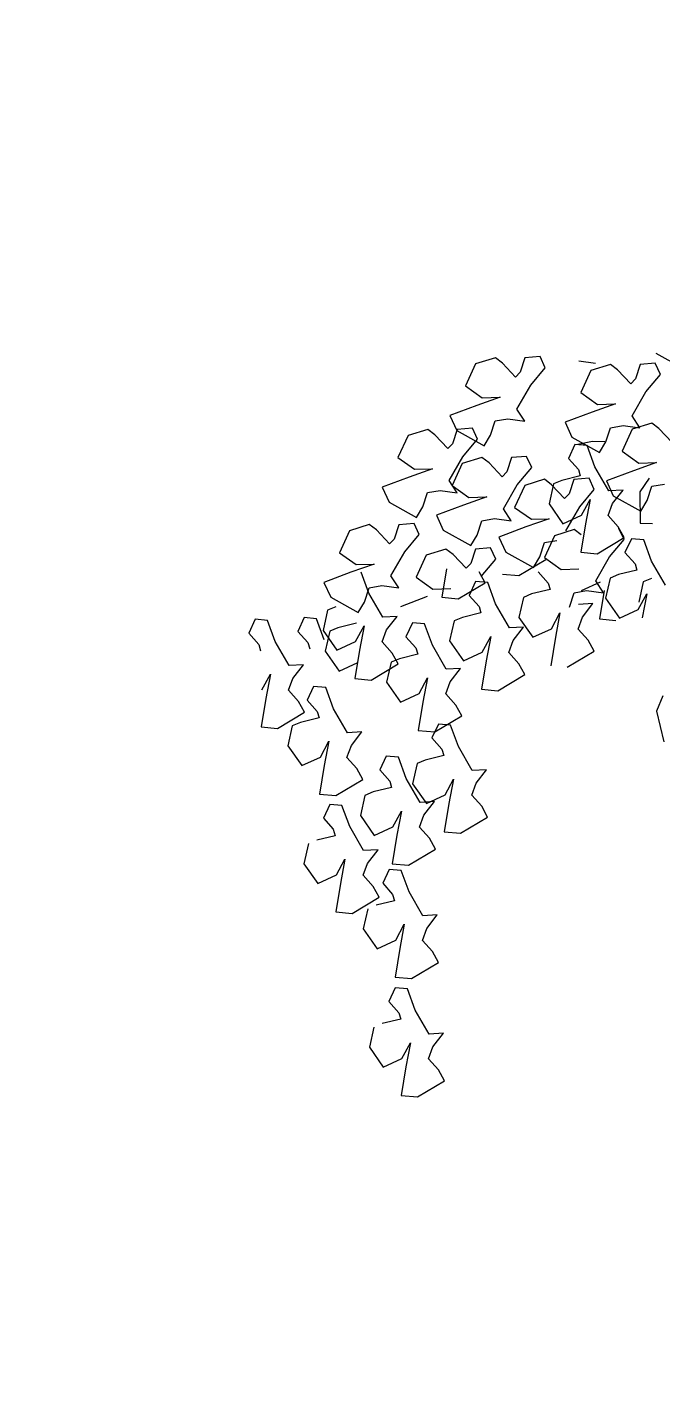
# Model space of a CAD drawing. Header units: metres. Extents: x -44 to 358, y -246 to 48.
# Drawn here: x 185.568 to 186.127, y 30.507 to 31.713 of the extents above; entities that cross this region are included whole.
import ezdxf

# ---------------------------------------------------------------- set-up
doc = ezdxf.new("R2010")
doc.units = ezdxf.units.M
doc.header["$LTSCALE"] = 0.3
doc.header["$PDMODE"] = 3
doc.linetypes.add('CONTINU', pattern=[0])
doc.layers.add('arbustos', color=95, linetype='Continuous', lineweight=0)
doc.layers.add('DIMENSIONES', color=7, linetype='Continuous')
doc.layers.add('matas', color=74, linetype='Continuous', lineweight=0, transparency=0.6)
doc.layers.add('PUERTA', color=2, linetype='Continuous', plot=False)
doc.styles.add('ESC100-2mm', font='arial.ttf', dxfattribs={"height": 0.15})
doc.dimstyles.new('DIMS100', dxfattribs={"dimtxt": 0.15, "dimasz": 0.2, "dimexe": 0.1, "dimexo": 0.1, "dimgap": 0.05, "dimtad": 2, "dimzin": 4, "dimdsep": 46, "dimtxsty": 'ESC100-2mm', "dimblk": 'DOTSMALL', "dimcen": 0.1, "dimdle": 0.1, "dimclrd": 256, "dimclre": 256, "dimclrt": 1, "dimadec": 0, "dimazin": 0, "dimtfac": 1, "dimtix": 1, "dimtmove": 2, "dimatfit": 3, "dimfxl": 1, "dimtolj": 1, "dimtzin": 0, "dimlwd": -1, "dimarcsym": 0})

# ---------------------------------------------------------------- blocks, each defined once
blk = doc.blocks.new('_DotSmall')
at = {"layer": 'PUERTA', "color": 0, "linetype": 'Continuous', "const_width": 0.5}
blk.add_lwpolyline([(-0.0625, 0, 1), (0.0625, 0, 1)], format="xyb", close=True, dxfattribs=at)
blk = doc.blocks.new('*D1111')
at = {"layer": 'DEFPOINTS', "color": 0, "transparency": 16777216}
for p in [(193.5192, 36.7058), (178.5755, 26.3012), (178.8578, 26.3012)]:
    blk.add_point(p, dxfattribs=at)
at = {"layer": 'DIMENSIONES', "transparency": 16777216}
blk.add_line((178.5755, 36.8058), (178.5755, 26.2012), dxfattribs=at)
at = {"layer": 'DIMENSIONES', "lineweight": -2, "transparency": 16777216}
for p, q in [((178.6755, 36.7058), (178.5755, 36.7058)), ((178.6755, 26.3012), (178.5755, 26.3012))]:
    blk.add_line(p, q, dxfattribs=at)
at = {"layer": 'DIMENSIONES', "transparency": 16777216, "xscale": 0.2, "yscale": 0.2, "zscale": 0.2}
for p, rotation in [((178.5755, 36.7058), 90), ((178.5755, 26.3012), 270)]:
    blk.add_blockref('_DotSmall', p, dxfattribs=dict(at, rotation=rotation))
at = {"layer": 'DIMENSIONES', "color": 5, "transparency": 16777216, "insert": (178.449, 31.5035), "char_height": 0.15, "attachment_point": 5, "rotation": 90, "style": 'ESC100-2mm'}
blk.add_mtext('\\A1;10.40', dxfattribs=at)
blk = doc.blocks.new('*D1112')
at = {"layer": 'DEFPOINTS', "color": 0, "transparency": 16777216}
for p in [(191.2455, 35.7192), (179.1006, 26.3012), (179.7616, 26.3012)]:
    blk.add_point(p, dxfattribs=at)
at = {"layer": 'DIMENSIONES', "transparency": 16777216}
blk.add_line((179.1006, 35.8192), (179.1006, 26.2012), dxfattribs=at)
at = {"layer": 'DIMENSIONES', "lineweight": -2, "transparency": 16777216}
for p, q in [((179.2006, 35.7192), (179.1006, 35.7192)), ((179.2006, 26.3012), (179.1006, 26.3012))]:
    blk.add_line(p, q, dxfattribs=at)
at = {"layer": 'DIMENSIONES', "transparency": 16777216, "xscale": 0.2, "yscale": 0.2, "zscale": 0.2}
for p, rotation in [((179.1006, 35.7192), 90), ((179.1006, 26.3012), 270)]:
    blk.add_blockref('_DotSmall', p, dxfattribs=dict(at, rotation=rotation))
at = {"layer": 'DIMENSIONES', "color": 5, "transparency": 16777216, "insert": (178.974, 31.0102), "char_height": 0.15, "attachment_point": 5, "rotation": 90, "style": 'ESC100-2mm'}
blk.add_mtext('\\A1;9.42', dxfattribs=at)
blk = doc.blocks.new('*D1114')
at = {"layer": 'DEFPOINTS', "color": 0, "transparency": 16777216}
for p in [(187.3455, 33.5012), (179.4179, 26.3012), (179.7616, 26.3012)]:
    blk.add_point(p, dxfattribs=at)
at = {"layer": 'DIMENSIONES', "transparency": 16777216}
blk.add_line((179.4179, 33.6012), (179.4179, 26.2012), dxfattribs=at)
at = {"layer": 'DIMENSIONES', "lineweight": -2, "transparency": 16777216}
for p, q in [((179.5179, 33.5012), (179.4179, 33.5012)), ((179.5179, 26.3012), (179.4179, 26.3012))]:
    blk.add_line(p, q, dxfattribs=at)
at = {"layer": 'DIMENSIONES', "transparency": 16777216, "xscale": 0.2, "yscale": 0.2, "zscale": 0.2}
for p, rotation in [((179.4179, 33.5012), 90), ((179.4179, 26.3012), 270)]:
    blk.add_blockref('_DotSmall', p, dxfattribs=dict(at, rotation=rotation))
at = {"layer": 'DIMENSIONES', "color": 5, "transparency": 16777216, "insert": (179.2914, 29.9012), "char_height": 0.15, "attachment_point": 5, "rotation": 90, "style": 'ESC100-2mm'}
blk.add_mtext('\\A1;7.20', dxfattribs=at)
blk = doc.blocks.new('*D1115')
at = {"layer": 'DEFPOINTS', "color": 0, "transparency": 16777216}
for p in [(191.4455, 32.801), (180.2907, 30.3012), (180.5967, 30.3012)]:
    blk.add_point(p, dxfattribs=at)
at = {"layer": 'DIMENSIONES', "transparency": 16777216}
blk.add_line((180.2907, 32.901), (180.2907, 30.2012), dxfattribs=at)
at = {"layer": 'DIMENSIONES', "lineweight": -2, "transparency": 16777216}
for p, q in [((180.3907, 32.801), (180.2907, 32.801)), ((180.3907, 30.3012), (180.2907, 30.3012))]:
    blk.add_line(p, q, dxfattribs=at)
at = {"layer": 'DIMENSIONES', "transparency": 16777216, "xscale": 0.2, "yscale": 0.2, "zscale": 0.2}
for p, rotation in [((180.2907, 32.801), 90), ((180.2907, 30.3012), 270)]:
    blk.add_blockref('_DotSmall', p, dxfattribs=dict(at, rotation=rotation))
at = {"layer": 'DIMENSIONES', "color": 5, "transparency": 16777216, "insert": (180.1641, 31.5511), "char_height": 0.15, "attachment_point": 5, "rotation": 90, "style": 'ESC100-2mm'}
blk.add_mtext('\\A1;2.50', dxfattribs=at)
blk = doc.blocks.new('*D1117')
at = {"layer": 'DEFPOINTS', "color": 0, "transparency": 16777216}
for p in [(191.4455, 32.801), (179.9482, 26.3012), (180.504, 26.3012)]:
    blk.add_point(p, dxfattribs=at)
at = {"layer": 'DIMENSIONES', "transparency": 16777216}
blk.add_line((179.9482, 32.901), (179.9482, 26.2012), dxfattribs=at)
at = {"layer": 'DIMENSIONES', "lineweight": -2, "transparency": 16777216}
for p, q in [((180.0482, 32.801), (179.9482, 32.801)), ((180.0482, 26.3012), (179.9482, 26.3012))]:
    blk.add_line(p, q, dxfattribs=at)
at = {"layer": 'DIMENSIONES', "transparency": 16777216, "xscale": 0.2, "yscale": 0.2, "zscale": 0.2}
for p, rotation in [((179.9482, 32.801), 90), ((179.9482, 26.3012), 270)]:
    blk.add_blockref('_DotSmall', p, dxfattribs=dict(at, rotation=rotation))
at = {"layer": 'DIMENSIONES', "color": 5, "transparency": 16777216, "insert": (179.8216, 29.5511), "char_height": 0.15, "attachment_point": 5, "rotation": 90, "style": 'ESC100-2mm'}
blk.add_mtext('\\A1;6.50', dxfattribs=at)
blk = doc.blocks.new('A$C4E4C09DE')
at = {"layer": 'matas', "color": 97, "linetype": 'CONTINU', "true_color": 0x467138}
for p, q in [((22.44, 69.36), (21.4, 67.31)), ((24.34, 69.88), (22.44, 69.36)), ((24.99, 69.34), (24.34, 69.88)), ((26.19, 67.98), (24.99, 69.34)), ((27.13, 69.76), (26.64, 68.42)), ((28.58, 69.84), (27.13, 69.76)), ((29.03, 68.77), (28.58, 69.84)), ((32.24, 69.31), (33.84, 69.02)), ((35.26, 68.86), (33.37, 68.34)), ((35.91, 68.32), (35.26, 68.86)), ((39.61, 69.79), (42.16, 68.25)), ((26.64, 68.42), (26.19, 67.98)), ((27.6, 67.16), (29.03, 68.77)), ((33.37, 68.34), (32.33, 66.3)), ((37.12, 66.96), (35.91, 68.32)), ((38.06, 68.75), (37.57, 67.41)), ((39.51, 68.82), (38.06, 68.75)), ((38.52, 66.15), (39.96, 67.75)), ((39.96, 67.75), (39.51, 68.82)), ((21.4, 67.31), (22.96, 66.13)), ((26.21, 64.93), (27.6, 67.16)), ((32.33, 66.3), (33.88, 65.11)), ((37.57, 67.41), (37.12, 66.96)), ((22.42, 65.42), (19.82, 64.54)), ((24.66, 66.12), (22.42, 65.42)), ((22.96, 66.13), (24.66, 66.12)), ((35.58, 65.1), (33.34, 64.4)), ((33.88, 65.11), (35.58, 65.1)), ((37.13, 63.91), (38.52, 66.15)), ((19.82, 64.54), (20.43, 63.11)), ((23.62, 62.54), (24.12, 63.88)), ((24.12, 63.88), (25.31, 64.05)), ((25.31, 64.05), (26.91, 63.76)), ((26.91, 63.76), (26.21, 64.93)), ((33.34, 64.4), (30.75, 63.53)), ((37.84, 62.75), (37.13, 63.91)), ((15.78, 62.79), (14.74, 60.75)), ((17.67, 63.31), (15.78, 62.79)), ((18.33, 62.77), (17.67, 63.31)), ((19.53, 61.42), (18.33, 62.77)), ((20.47, 63.2), (19.98, 61.86)), ((20.43, 63.11), (22.98, 61.56)), ((21.92, 63.27), (20.47, 63.2)), ((22.37, 62.2), (21.92, 63.27)), ((22.98, 61.56), (23.62, 62.54)), ((30.75, 63.53), (31.35, 62.09)), ((34.55, 61.52), (35.04, 62.86)), ((35.04, 62.86), (36.24, 63.03)), ((37.1, 62.64), (36.06, 60.59)), ((36.24, 63.03), (37.84, 62.75)), ((38.99, 63.16), (37.1, 62.64)), ((39.64, 62.61), (38.99, 63.16)), ((40.85, 61.26), (39.64, 62.61)), ((19.98, 61.86), (19.53, 61.42)), ((20.93, 60.6), (22.37, 62.2)), ((31.6, 61.38), (30.94, 60.09)), ((31.35, 62.09), (33.91, 60.54)), ((32.76, 61.24), (31.6, 61.38)), ((33.28, 61.6), (31.88, 61.36)), ((33.42, 59.19), (32.76, 61.24)), ((34.45, 61.54), (33.28, 61.6)), ((33.91, 60.54), (34.55, 61.52)), ((14.74, 60.75), (16.29, 59.56)), ((19.55, 58.37), (20.93, 60.6)), ((20.84, 59.94), (19.8, 57.9)), ((22.73, 60.46), (20.84, 59.94)), ((23.39, 59.92), (22.73, 60.46)), ((24.59, 58.57), (23.39, 59.92)), ((25.53, 60.35), (25.04, 59.01)), ((26.98, 60.42), (25.53, 60.35)), ((27.43, 59.35), (26.98, 60.42)), ((30.94, 60.09), (31.86, 58.99)), ((36.06, 60.59), (37.61, 59.4)), ((15.75, 58.85), (13.16, 57.98)), ((17.99, 59.55), (15.75, 58.85)), ((16.29, 59.56), (17.99, 59.55)), ((25.04, 59.01), (24.59, 58.57)), ((26, 57.75), (27.43, 59.35)), ((31.86, 58.99), (32.01, 58.38)), ((34.66, 56.88), (33.42, 59.19)), ((37.07, 58.7), (34.48, 57.82)), ((39.31, 59.39), (37.07, 58.7)), ((37.61, 59.4), (39.31, 59.39)), ((13.16, 57.98), (13.76, 56.54)), ((16.96, 55.97), (17.45, 57.31)), ((17.45, 57.31), (18.65, 57.48)), ((18.65, 57.48), (20.25, 57.2)), ((20.25, 57.2), (19.55, 58.37)), ((19.8, 57.9), (21.35, 56.71)), ((24.61, 55.52), (26, 57.75)), ((26.71, 57.66), (25.67, 55.61)), ((28.6, 58.18), (26.71, 57.66)), ((29.25, 57.64), (28.6, 58.18)), ((29.44, 57.73), (28.95, 55.83)), ((30.45, 56.28), (29.25, 57.64)), ((30.24, 58.02), (29.44, 57.73)), ((32.01, 58.38), (30.24, 58.02)), ((31.4, 58.06), (30.9, 56.72)), ((32.84, 58.14), (31.4, 58.06)), ((33.3, 57.06), (32.84, 58.14)), ((34.48, 57.82), (35.08, 56.38)), ((38.55, 57.93), (37.61, 56.69)), ((38.77, 57.16), (39.97, 57.32)), ((13.76, 56.54), (16.32, 54.99)), ((16.32, 54.99), (16.96, 55.97)), ((20.81, 56), (18.22, 55.13)), ((23.06, 56.7), (20.81, 56)), ((21.35, 56.71), (23.06, 56.7)), ((30.9, 56.72), (30.45, 56.28)), ((31.86, 55.46), (33.3, 57.06)), ((32, 54.66), (32.86, 56.12)), ((32.86, 56.12), (32.35, 53.83)), ((36.03, 56.9), (34.66, 56.88)), ((34.98, 55.66), (36.03, 56.9)), ((35.08, 56.38), (37.64, 54.84)), ((37.61, 56.69), (37.55, 53.7)), ((38.28, 55.82), (38.77, 57.16)), ((18.22, 55.13), (18.82, 53.69)), ((22.51, 54.46), (23.71, 54.63)), ((23.71, 54.63), (25.31, 54.35)), ((25.31, 54.35), (24.61, 55.52)), ((25.67, 55.61), (27.22, 54.43)), ((28.95, 55.83), (30.2, 53.9)), ((30.2, 53.9), (32, 54.66)), ((30.47, 53.23), (31.86, 55.46)), ((34.53, 54.54), (34.98, 55.66)), ((37.64, 54.84), (38.28, 55.82)), ((9.92, 53.95), (8.88, 51.9)), ((11.81, 54.47), (9.92, 53.95)), ((12.47, 53.93), (11.81, 54.47)), ((13.67, 52.57), (12.47, 53.93)), ((14.61, 54.35), (14.12, 53.01)), ((16.06, 54.43), (14.61, 54.35)), ((15.08, 51.76), (16.51, 53.36)), ((16.51, 53.36), (16.06, 54.43)), ((18.82, 53.69), (21.38, 52.14)), ((22.02, 53.12), (22.51, 54.46)), ((26.68, 53.72), (24.08, 52.84)), ((28.92, 54.41), (26.68, 53.72)), ((27.22, 54.43), (28.92, 54.41)), ((31.26, 53.32), (29.37, 52.8)), ((31.91, 52.78), (31.26, 53.32)), ((32.35, 53.83), (31.81, 51.15)), ((35.44, 53.44), (34.53, 54.54)), ((35.97, 52.4), (35.44, 53.44)), ((35.96, 52.21), (35.5, 53.28)), ((37.55, 53.7), (38.72, 53.63)), ((14.12, 53.01), (13.67, 52.57)), ((21.38, 52.14), (22.02, 53.12)), ((24.08, 52.84), (24.69, 51.41)), ((27.89, 50.84), (28.38, 52.18)), ((29.37, 52.8), (28.33, 50.76)), ((28.38, 52.18), (29.57, 52.35)), ((33.35, 50.95), (35.97, 52.4)), ((34.52, 50.61), (35.96, 52.21)), ((36.66, 52.25), (36, 50.96)), ((37.82, 52.1), (36.66, 52.25)), ((38.49, 50.06), (37.82, 52.1)), ((8.88, 51.9), (10.43, 50.72)), ((12.14, 50.71), (9.89, 50.01)), ((10.43, 50.72), (12.14, 50.71)), ((13.69, 49.52), (15.08, 51.76)), ((17.11, 51.38), (16.07, 49.33)), ((19, 51.89), (17.11, 51.38)), ((19.66, 51.35), (19, 51.89)), ((20.86, 50), (19.66, 51.35)), ((21.8, 51.78), (21.31, 50.44)), ((23.25, 51.86), (21.8, 51.78)), ((22.27, 49.18), (23.7, 50.78)), ((23.7, 50.78), (23.25, 51.86)), ((24.69, 51.41), (27.25, 49.86)), ((27.25, 49.86), (27.89, 50.84)), ((28.33, 50.76), (29.88, 49.57)), ((31.81, 51.15), (33.35, 50.95)), ((36, 50.96), (36.92, 49.86)), ((9.89, 50.01), (7.3, 49.13)), ((11.54, 47.95), (10.87, 49.99)), ((14.39, 48.36), (13.69, 49.52)), ((18.99, 50.01), (18.45, 47.33)), ((21.31, 50.44), (20.86, 50)), ((22.62, 48.57), (22.09, 49.62)), ((25.85, 49.13), (28.47, 50.57)), ((27.7, 49.42), (28.62, 48.32)), ((29.88, 49.57), (31.58, 49.56)), ((33.13, 48.38), (34.52, 50.61)), ((36.92, 49.86), (37.08, 49.25)), ((39.73, 47.74), (38.49, 50.06)), ((7.3, 49.13), (7.9, 47.7)), ((11.1, 47.13), (11.59, 48.47)), ((11.59, 48.47), (12.79, 48.64)), ((12.79, 48.64), (14.39, 48.36)), ((16.07, 49.33), (17.62, 48.14)), ((17.62, 48.14), (19.33, 48.13)), ((20, 47.13), (22.62, 48.57)), ((21.71, 48.71), (21.05, 47.42)), ((22.86, 48.57), (21.71, 48.71)), ((23.53, 46.52), (22.86, 48.57)), ((24.31, 49.32), (25.85, 49.13)), ((28.62, 48.32), (28.78, 47.71)), ((31.76, 47.51), (33.57, 48.27)), ((33.84, 47.21), (33.13, 48.38)), ((34.51, 48.59), (34.01, 46.69)), ((35.3, 48.89), (34.51, 48.59)), ((37.08, 49.25), (35.3, 48.89)), ((37.63, 48.12), (37.14, 46.22)), ((38.43, 48.41), (37.63, 48.12)), ((8.35, 46.78), (7.56, 46.48)), ((7.9, 47.7), (10.46, 46.15)), ((10.46, 46.15), (11.1, 47.13)), ((12.78, 45.63), (11.54, 47.95)), ((17.08, 47.44), (14.49, 46.56)), ((18.45, 47.33), (20, 47.13)), ((21.05, 47.42), (21.96, 46.32)), ((26.21, 47.05), (25.71, 45.15)), ((27, 47.35), (26.21, 47.05)), ((28.78, 47.71), (27, 47.35)), ((30.55, 45.98), (31.04, 47.32)), ((31.04, 47.32), (32.23, 47.49)), ((32.23, 47.49), (33.84, 47.21)), ((33.91, 47.44), (33.37, 44.76)), ((37.06, 45.52), (37.93, 46.99)), ((37.93, 46.99), (37.41, 44.7)), ((0.66, 45.86), (0, 44.57)), ((1.82, 45.71), (0.66, 45.86)), ((2.48, 43.67), (1.82, 45.71)), ((5.32, 45.86), (4.66, 44.57)), ((6.48, 45.71), (5.32, 45.86)), ((7.15, 43.67), (6.48, 45.71)), ((7.56, 46.48), (7.06, 44.58)), ((14.14, 45.66), (12.78, 45.63)), ((13.1, 44.41), (14.14, 45.66)), ((22.12, 45.71), (20.34, 45.35)), ((21.96, 46.32), (22.12, 45.71)), ((24.77, 44.2), (23.53, 46.52)), ((32.79, 46.23), (31.43, 46.2)), ((31.75, 44.98), (32.79, 46.23)), ((34.01, 46.69), (35.26, 44.77)), ((35.26, 44.77), (37.06, 45.52)), ((0, 44.57), (0.91, 43.47)), ((4.66, 44.57), (5.58, 43.47)), ((7.06, 44.58), (8.32, 42.66)), ((7.7, 44.48), (7.2, 42.59)), ((8.49, 44.78), (7.7, 44.48)), ((10.27, 45.14), (8.49, 44.78)), ((10.12, 43.41), (10.98, 44.88)), ((10.98, 44.88), (10.46, 42.59)), ((12.64, 43.29), (13.1, 44.41)), ((15.58, 45), (14.92, 43.71)), ((16.73, 44.86), (15.58, 45)), ((17.4, 42.81), (16.73, 44.86)), ((19.55, 45.05), (19.05, 43.16)), ((20.34, 45.35), (19.55, 45.05)), ((26.13, 44.23), (24.77, 44.2)), ((25.09, 42.98), (26.13, 44.23)), ((25.71, 45.15), (26.96, 43.23)), ((28.77, 43.98), (29.63, 45.45)), ((29.63, 45.45), (29.11, 43.16)), ((31.29, 43.86), (31.75, 44.98)), ((33.37, 44.76), (34.92, 44.56)), ((0.91, 43.47), (1.07, 42.86)), ((3.72, 41.35), (2.48, 43.67)), ((5.58, 43.47), (5.74, 42.86)), ((8.32, 42.66), (10.12, 43.41)), ((13.56, 42.2), (12.64, 43.29)), ((14.92, 43.71), (15.83, 42.61)), ((19.05, 43.16), (20.31, 41.23)), ((22.11, 41.98), (22.97, 43.45)), ((22.97, 43.45), (22.45, 41.16)), ((24.63, 41.86), (25.09, 42.98)), ((26.96, 43.23), (28.77, 43.98)), ((29.11, 43.16), (28.57, 40.47)), ((32.21, 42.77), (31.29, 43.86)), ((7.2, 42.59), (8.45, 40.66)), ((10.46, 42.59), (9.92, 39.9)), ((14.22, 41.64), (13.42, 41.34)), ((14.09, 41.15), (13.56, 42.2)), ((15.99, 42), (14.22, 41.64)), ((15.83, 42.61), (15.99, 42)), ((18.64, 40.49), (17.4, 42.81)), ((20.31, 41.23), (22.11, 41.98)), ((25.55, 40.77), (24.63, 41.86)), ((30.12, 40.28), (32.74, 41.72)), ((32.74, 41.72), (32.21, 42.77)), ((1.06, 39.13), (1.92, 40.6)), ((1.92, 40.6), (1.4, 38.31)), ((5.09, 41.38), (3.72, 41.35)), ((4.04, 40.13), (5.09, 41.38)), ((8.45, 40.66), (10.25, 41.41)), ((11.47, 39.71), (14.09, 41.15)), ((13.42, 41.34), (12.93, 39.45)), ((20.01, 40.52), (18.64, 40.49)), ((18.96, 39.27), (20.01, 40.52)), ((22.45, 41.16), (21.91, 38.48)), ((26.08, 39.72), (25.55, 40.77)), ((3.59, 39.01), (4.04, 40.13)), ((4.5, 37.92), (3.59, 39.01)), ((5.98, 39.3), (5.33, 38)), ((7.14, 39.15), (5.98, 39.3)), ((7.81, 37.11), (7.14, 39.15)), ((9.92, 39.9), (11.47, 39.71)), ((12.93, 39.45), (14.18, 37.52)), ((15.98, 38.27), (16.84, 39.74)), ((16.84, 39.74), (16.32, 37.45)), ((18.51, 38.16), (18.96, 39.27)), ((23.46, 38.28), (26.08, 39.72)), ((1.4, 38.31), (0.86, 35.63)), ((5.03, 36.87), (4.5, 37.92)), ((5.33, 38), (6.24, 36.91)), ((14.18, 37.52), (15.98, 38.27)), ((19.42, 37.06), (18.51, 38.16)), ((21.91, 38.48), (23.46, 38.28)), ((2.41, 35.43), (5.03, 36.87)), ((6.24, 36.91), (6.4, 36.3)), ((9.05, 34.79), (7.81, 37.11)), ((16.32, 37.45), (15.78, 34.77)), ((19.95, 36.01), (19.42, 37.06)), ((39.13, 37.24), (38.48, 35.82)), ((0.86, 35.63), (2.41, 35.43)), ((3.83, 35.64), (3.33, 33.74)), ((4.62, 35.93), (3.83, 35.64)), ((6.4, 36.3), (4.62, 35.93)), ((17.71, 35.3), (17.05, 34.01)), ((17.33, 34.57), (19.95, 36.01)), ((18.86, 35.15), (17.71, 35.3)), ((19.53, 33.11), (18.86, 35.15)), ((38.48, 35.82), (39.07, 32.89)), ((6.39, 32.57), (7.25, 34.04)), ((7.25, 34.04), (6.73, 31.75)), ((10.41, 34.82), (9.05, 34.79)), ((9.37, 33.57), (10.41, 34.82)), ((15.78, 34.77), (17.33, 34.57)), ((17.05, 34.01), (17.96, 32.91)), ((3.33, 33.74), (4.59, 31.82)), ((4.59, 31.82), (6.39, 32.57)), ((8.91, 32.45), (9.37, 33.57)), ((17.96, 32.91), (18.12, 32.3)), ((20.77, 30.79), (19.53, 33.11)), ((6.73, 31.75), (6.19, 29.06)), ((9.83, 31.35), (8.91, 32.45)), ((10.36, 30.31), (9.83, 31.35)), ((12.65, 32.44), (11.99, 31.15)), ((13.81, 32.3), (12.65, 32.44)), ((14.47, 30.25), (13.81, 32.3)), ((15.55, 31.64), (15.05, 29.74)), ((16.34, 31.94), (15.55, 31.64)), ((18.12, 32.3), (16.34, 31.94)), ((7.74, 28.87), (10.36, 30.31)), ((11.99, 31.15), (12.9, 30.05)), ((12.9, 30.05), (13.06, 29.44)), ((15.71, 27.94), (14.47, 30.25)), ((18.11, 28.57), (18.97, 30.04)), ((18.97, 30.04), (18.45, 27.75)), ((22.13, 30.82), (20.77, 30.79)), ((21.09, 29.57), (22.13, 30.82)), ((6.19, 29.06), (7.74, 28.87)), ((10.49, 28.79), (10, 26.89)), ((11.29, 29.08), (10.49, 28.79)), ((13.06, 29.44), (11.29, 29.08)), ((15.05, 29.74), (16.31, 27.82)), ((20.64, 28.45), (21.09, 29.57)), ((7.13, 28.05), (6.47, 26.76)), ((8.28, 27.91), (7.13, 28.05)), ((8.95, 25.87), (8.28, 27.91)), ((17.08, 27.96), (15.71, 27.94)), ((16.03, 26.72), (17.08, 27.96)), ((16.31, 27.82), (18.11, 28.57)), ((18.45, 27.75), (17.91, 25.06)), ((21.55, 27.36), (20.64, 28.45)), ((22.08, 26.31), (21.55, 27.36)), ((6.47, 26.76), (7.38, 25.67)), ((10, 26.89), (11.25, 24.96)), ((13.05, 25.72), (13.91, 27.18)), ((13.91, 27.18), (13.39, 24.89)), ((15.58, 25.6), (16.03, 26.72)), ((19.46, 24.87), (22.08, 26.31)), ((7.54, 25.06), (5.77, 24.69)), ((7.38, 25.67), (7.54, 25.06)), ((10.19, 23.55), (8.95, 25.87)), ((11.25, 24.96), (13.05, 25.72)), ((13.39, 24.89), (12.85, 22.21)), ((16.49, 24.5), (15.58, 25.6)), ((17.91, 25.06), (19.46, 24.87)), ((4.97, 24.4), (4.47, 22.5)), ((11.56, 23.57), (10.19, 23.55)), ((10.51, 22.33), (11.56, 23.57)), ((14.4, 22.01), (17.02, 23.46)), ((17.02, 23.46), (16.49, 24.5)), ((4.47, 22.5), (5.73, 20.58)), ((7.53, 21.33), (8.39, 22.8)), ((8.39, 22.8), (7.87, 20.51)), ((10.06, 21.21), (10.51, 22.33)), ((12.85, 22.21), (14.4, 22.01)), ((5.73, 20.58), (7.53, 21.33)), ((10.97, 20.11), (10.06, 21.21)), ((12.55, 21.68), (11.89, 20.39)), ((13.7, 21.54), (12.55, 21.68)), ((14.37, 19.49), (13.7, 21.54)), ((7.87, 20.51), (7.33, 17.82)), ((11.5, 19.07), (10.97, 20.11)), ((11.89, 20.39), (12.8, 19.29)), ((15.61, 17.18), (14.37, 19.49)), ((8.88, 17.63), (11.5, 19.07)), ((12.96, 18.68), (11.19, 18.32)), ((12.8, 19.29), (12.96, 18.68)), ((7.33, 17.82), (8.88, 17.63)), ((10.39, 18.02), (9.89, 16.13)), ((16.97, 17.2), (15.61, 17.18)), ((15.93, 15.96), (16.97, 17.2)), ((9.89, 16.13), (11.15, 14.2)), ((12.95, 14.96), (13.81, 16.42)), ((13.81, 16.42), (13.29, 14.13)), ((15.48, 14.84), (15.93, 15.96)), ((11.15, 14.2), (12.95, 14.96)), ((16.39, 13.74), (15.48, 14.84)), ((13.29, 14.13), (12.75, 11.45)), ((16.92, 12.69), (16.39, 13.74)), ((14.3, 11.25), (16.92, 12.69)), ((12.74, 10.43), (12.08, 9.14)), ((13.89, 10.28), (12.74, 10.43)), ((12.75, 11.45), (14.3, 11.25)), ((12.08, 9.14), (12.99, 8.04)), ((14.56, 8.24), (13.89, 10.28)), ((12.99, 8.04), (13.15, 7.43)), ((15.8, 5.92), (14.56, 8.24)), ((10.58, 6.77), (10.08, 4.87)), ((13.15, 7.43), (11.38, 7.07)), ((17.16, 5.95), (15.8, 5.92)), ((16.12, 4.7), (17.16, 5.95)), ((10.08, 4.87), (11.34, 2.95)), ((13.14, 3.7), (14, 5.17)), ((14, 5.17), (13.48, 2.88)), ((15.67, 3.58), (16.12, 4.7)), ((11.34, 2.95), (13.14, 3.7)), ((13.48, 2.88), (12.94, 0.19)), ((16.58, 2.49), (15.67, 3.58)), ((14.49, 0), (17.11, 1.44)), ((17.11, 1.44), (16.58, 2.49)), ((12.94, 0.19), (14.49, 0))]:
    blk.add_line(p, q, dxfattribs=at)

msp = doc.modelspace()

# ---------------------------------------------------------------- block references
at = {"layer": 'arbustos', "xscale": 0.009285680329938381, "yscale": 0.009285680329938381, "zscale": 0.009285680329938381, "rotation": 1.999999999999991}
msp.add_blockref('A$C4E4C09DE', (185.7776122, 30.7657407, 0), dxfattribs=at)

# ---------------------------------------------------------------- dimensions: what is measured, and where the dimension line sits
at = {"layer": 'DIMENSIONES'}
for base, p1, p2, picture, middle in [((178.575543, 26.3012153), (193.5191859, 36.7057941), (178.8577781, 26.3012153), '*D1111', (178.448957, 31.5035047)), ((179.1006062, 26.3012153), (191.2454792, 35.7192063), (179.7615982, 26.3012153), '*D1112', (178.9740202, 31.0102108)), ((179.4179478, 26.3012153), (187.3454792, 33.5012153), (179.7615982, 26.3012153), '*D1114', (179.2913618, 29.9012153)), ((179.948194, 26.3012153), (191.4454792, 32.8010174), (180.5040464, 26.3012153), '*D1117', (179.8216081, 29.5511164)), ((180.2906977, 30.3012153), (191.4454792, 32.8010174), (180.5966964, 30.3012153), '*D1115', (180.1641117, 31.5511164))]:
    dim = msp.add_linear_dim(base=base, p1=p1, p2=p2, angle=90, dimstyle='DIMS100', override={"dimexe": 0, "dimclrt": 5, "dimfxl": 0.1, "dimfxlon": 1}, dxfattribs=at)
    dim.commit()
    dim.dimension.update_dxf_attribs({"geometry": picture, "text_midpoint": middle})

doc.saveas('drawing.dxf')
